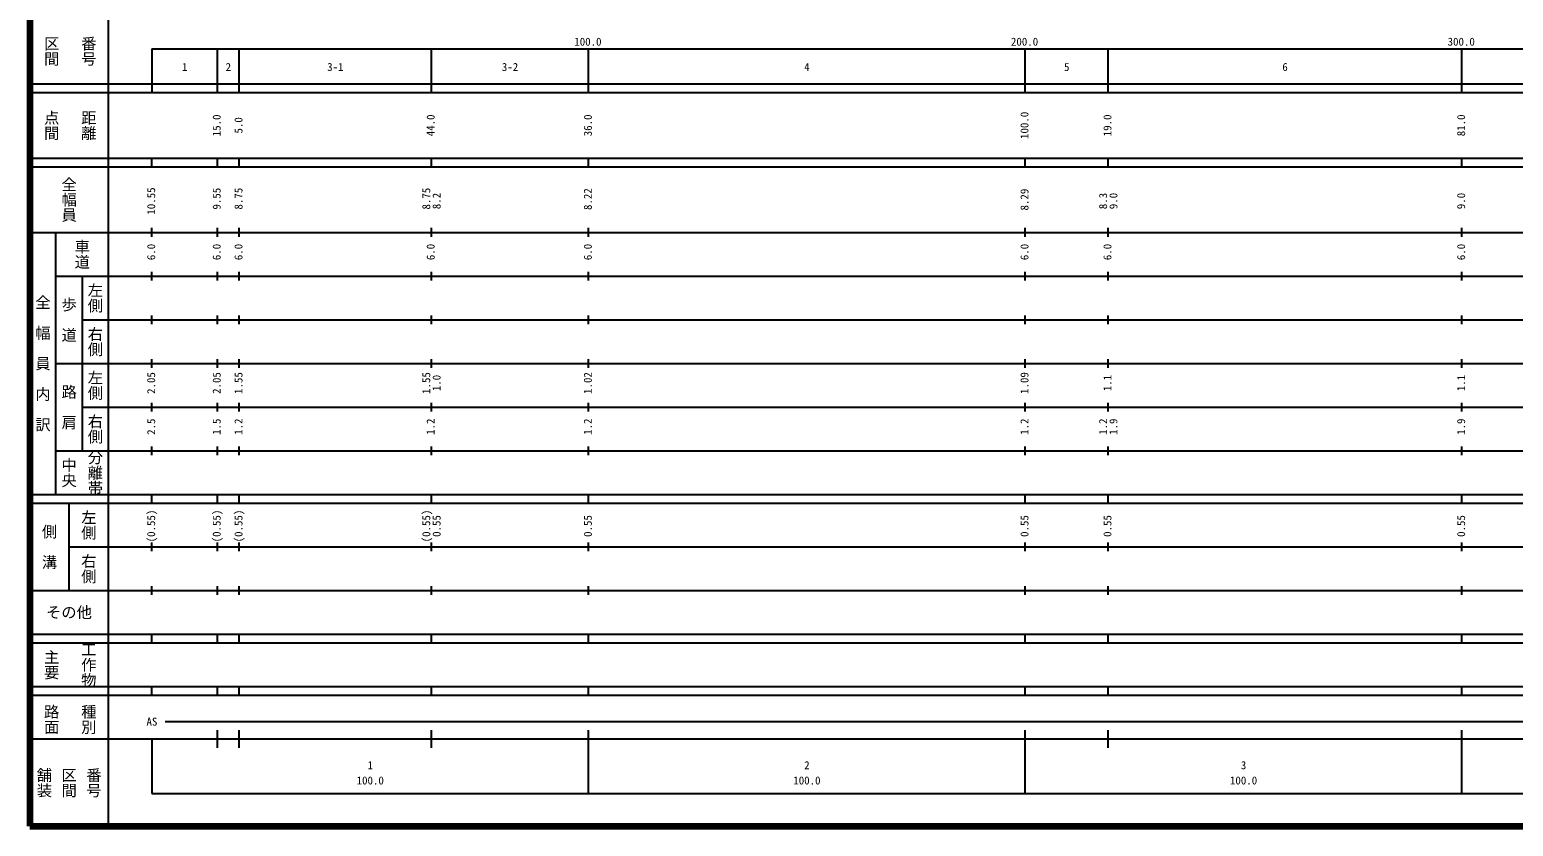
# Model space of a CAD drawing. Units: millimetres on the paper, enlarged 1000 times. Extents: x 40000 to 680000, y 20000 to 380000.
# Drawn here: x 40000 to 379777, y 20000 to 202409 of the extents above; entities that cross this region are included whole.
import ezdxf
from ezdxf.enums import TextEntityAlignment as Align

# ---------------------------------------------------------------- set-up
doc = ezdxf.new("R2010")
doc.units = ezdxf.units.MM
doc.header["$LTSCALE"] = 1000
doc.layers.add('M-TTL', color=2, linetype='Continuous', lineweight=140)
doc.layers.add('M-TTL-BAND', color=7, linetype='Continuous', lineweight=25)
doc.styles.add('@ＭＳ ゴシック', font='')
doc.styles.add('ＭＳ ゴシック', font='')
doc.styles.get('@ＭＳ ゴシック').set_extended_font_data('@MS Gothic')
doc.styles.get('ＭＳ ゴシック').set_extended_font_data('MS Gothic')

msp = doc.modelspace()

# ---------------------------------------------------------------- linework, layer by layer
at = {"layer": 'M-TTL'}
for p, q in [((40000, 380000), (40000, 20000)), ((40000, 20000), (680000, 20000))]:
    msp.add_line(p, q, dxfattribs=at)
at = {"layer": 'M-TTL-BAND'}
for p, q in [((58000, 370000), (58000, 20000)), ((68000, 198000), (579000, 198000)), ((68000, 198000), (68000, 188000)), ((83000, 188000), (83000, 198000)), ((88000, 188000), (88000, 198000)), ((132000, 188000), (132000, 198000)), ((168000, 188000), (168000, 198000)), ((268000, 188000), (268000, 198000)), ((287000, 188000), (287000, 198000)), ((368000, 188000), (368000, 198000)), ((40000, 190000), (579000, 190000)), ((40000, 188000), (579000, 188000)), ((40000, 173000), (579000, 173000)), ((40000, 171000), (579000, 171000)), ((68000, 171000), (68000, 173000)), ((83000, 171000), (83000, 173000)), ((88000, 171000), (88000, 173000)), ((132000, 171000), (132000, 173000)), ((168000, 171000), (168000, 173000)), ((268000, 171000), (268000, 173000)), ((287000, 171000), (287000, 173000)), ((368000, 171000), (368000, 173000)), ((68000, 155000), (68000, 157000)), ((83000, 155000), (83000, 157000)), ((88000, 155000), (88000, 157000)), ((132000, 155000), (132000, 157000)), ((168000, 155000), (168000, 157000)), ((268000, 155000), (268000, 157000)), ((287000, 155000), (287000, 157000)), ((368000, 155000), (368000, 157000)), ((40000, 156000), (579000, 156000)), ((46000, 96000), (46000, 156000)), ((68000, 145000), (68000, 147000)), ((83000, 145000), (83000, 147000)), ((88000, 145000), (88000, 147000)), ((132000, 145000), (132000, 147000)), ((168000, 145000), (168000, 147000)), ((268000, 145000), (268000, 147000)), ((287000, 145000), (287000, 147000)), ((368000, 145000), (368000, 147000)), ((46000, 146000), (579000, 146000)), ((52000, 146000), (52000, 106000)), ((52000, 136000), (579000, 136000)), ((68000, 135000), (68000, 137000)), ((83000, 135000), (83000, 137000)), ((88000, 135000), (88000, 137000)), ((132000, 135000), (132000, 137000)), ((168000, 135000), (168000, 137000)), ((268000, 135000), (268000, 137000)), ((287000, 135000), (287000, 137000)), ((368000, 135000), (368000, 137000)), ((46000, 126000), (579000, 126000)), ((68000, 125000), (68000, 127000)), ((83000, 125000), (83000, 127000)), ((88000, 125000), (88000, 127000)), ((132000, 125000), (132000, 127000)), ((168000, 125000), (168000, 127000)), ((268000, 125000), (268000, 127000)), ((287000, 125000), (287000, 127000)), ((368000, 125000), (368000, 127000)), ((52000, 116000), (579000, 116000)), ((68000, 115000), (68000, 117000)), ((83000, 115000), (83000, 117000)), ((88000, 115000), (88000, 117000)), ((132000, 115000), (132000, 117000)), ((168000, 115000), (168000, 117000)), ((268000, 115000), (268000, 117000)), ((287000, 115000), (287000, 117000)), ((368000, 115000), (368000, 117000)), ((46000, 106000), (579000, 106000)), ((68000, 105000), (68000, 107000)), ((83000, 105000), (83000, 107000)), ((88000, 105000), (88000, 107000)), ((132000, 105000), (132000, 107000)), ((168000, 105000), (168000, 107000)), ((268000, 105000), (268000, 107000)), ((287000, 105000), (287000, 107000)), ((368000, 105000), (368000, 107000)), ((40000, 96000), (579000, 96000)), ((68000, 94000), (68000, 96000)), ((83000, 94000), (83000, 96000)), ((88000, 94000), (88000, 96000)), ((132000, 94000), (132000, 96000)), ((168000, 94000), (168000, 96000)), ((268000, 94000), (268000, 96000)), ((287000, 94000), (287000, 96000)), ((368000, 94000), (368000, 96000)), ((40000, 94000), (579000, 94000)), ((49000, 94000), (49000, 74000)), ((68000, 83000), (68000, 85000)), ((83000, 83000), (83000, 85000)), ((88000, 83000), (88000, 85000)), ((132000, 83000), (132000, 85000)), ((168000, 83000), (168000, 85000)), ((268000, 83000), (268000, 85000)), ((287000, 83000), (287000, 85000)), ((368000, 83000), (368000, 85000)), ((49000, 84000), (579000, 84000)), ((68000, 73000), (68000, 75000)), ((83000, 73000), (83000, 75000)), ((88000, 73000), (88000, 75000)), ((132000, 73000), (132000, 75000)), ((168000, 73000), (168000, 75000)), ((268000, 73000), (268000, 75000)), ((287000, 73000), (287000, 75000)), ((368000, 73000), (368000, 75000)), ((40000, 74000), (579000, 74000)), ((40000, 64000), (579000, 64000)), ((40000, 62000), (579000, 62000)), ((68000, 62000), (68000, 64000)), ((83000, 62000), (83000, 64000)), ((88000, 62000), (88000, 64000)), ((132000, 62000), (132000, 64000)), ((168000, 62000), (168000, 64000)), ((268000, 62000), (268000, 64000)), ((287000, 62000), (287000, 64000)), ((368000, 62000), (368000, 64000)), ((40000, 52000), (579000, 52000)), ((68000, 50000), (68000, 52000)), ((83000, 50000), (83000, 52000)), ((88000, 50000), (88000, 52000)), ((132000, 50000), (132000, 52000)), ((168000, 50000), (168000, 52000)), ((268000, 50000), (268000, 52000)), ((287000, 50000), (287000, 52000)), ((368000, 50000), (368000, 52000)), ((40000, 50000), (579000, 50000)), ((71000, 44000), (565000, 44000)), ((83000, 38000), (83000, 42000)), ((88000, 38000), (88000, 42000)), ((132000, 38000), (132000, 42000)), ((168000, 27500), (168000, 42000)), ((268000, 27500), (268000, 42000)), ((287000, 38000), (287000, 42000)), ((368000, 27500), (368000, 42000)), ((40000, 40000), (579000, 40000)), ((68000, 40000), (68000, 27500)), ((68000, 27500), (579000, 27500))]:
    msp.add_line(p, q, dxfattribs=at)

# ---------------------------------------------------------------- texts
at = {"layer": 'M-TTL-BAND', "style": '@ＭＳ ゴシック'}
for s, p in [('区間', (45000, 197500)), ('番号', (53500, 197500)), ('点間', (45000, 180500)), ('距離', (53500, 180500)), ('全幅員', (49000, 163500)), ('車道', (52000, 151000)), ('左側', (55000, 141000)), ('全\u3000幅\u3000員\u3000内\u3000訳', (43000, 126000)), ('歩\u3000道', (49000, 136000)), ('右側', (55000, 131000)), ('左側', (55000, 121000)), ('路\u3000肩', (49000, 116000)), ('右側', (55000, 111000)), ('分離帯', (55000, 101000)), ('中央', (49000, 101000)), ('左側', (53500, 89000)), ('側\u3000溝', (44500, 84000)), ('右側', (53500, 79000)), ('工作物', (53500, 57000)), ('主要', (45000, 57000)), ('路面', (45000, 44500)), ('種別', (53500, 44500)), ('舗装', (43333, 30000)), ('区間', (49000, 30000)), ('番号', (54667, 30000))]:
    msp.add_text(s, height=2566, rotation=270, dxfattribs=at).set_placement(p, align=Align.MIDDLE_CENTER)
at = {"layer": 'M-TTL-BAND', "style": 'ＭＳ ゴシック'}
for s, p in [('100.0', (167844, 198195)), ('200.0', (267844, 198195)), ('300.0', (367844, 198195)), ('1', (75500, 192405)), ('2', (85500, 192405)), ('3-1', (110000, 192405)), ('3-2', (150000, 192405)), ('4', (218000, 192405)), ('5', (277500, 192405)), ('6', (327500, 192405)), ('AS', (68000, 42500)), ('1', (118000, 32523)), ('2', (218000, 32523)), ('3', (318000, 32523)), ('100.0', (118000, 29033)), ('100.0', (218000, 29033)), ('100.0', (318000, 29033))]:
    msp.add_text(s, height=1833, dxfattribs=at).set_placement(p, align=Align.BOTTOM_CENTER)
for s, p in [('100.0', (269285, 180500)), ('15.0', (84285, 180500)), ('5.0', (89285, 180500)), ('44.0', (133285, 180500)), ('36.0', (169285, 180500)), ('19.0', (288285, 180500)), ('81.0', (369285, 180500)), ('10.55', (69285, 163174)), ('9.55', (84285, 163718)), ('8.75', (89285, 163718)), ('8.75', (132285, 163718)), ('8.2', (134655, 163174)), ('8.22', (169285, 163609)), ('8.29', (269285, 163504)), ('8.3', (287285, 163174)), ('9.0', (289655, 163174)), ('9.0', (369285, 163174)), ('6.0', (69285, 151500)), ('6.0', (84285, 151500)), ('6.0', (89285, 151500)), ('6.0', (133285, 151500)), ('6.0', (169285, 151500)), ('6.0', (269285, 151500)), ('6.0', (288285, 151500)), ('6.0', (369285, 151500)), ('2.05', (69285, 121500)), ('2.05', (84285, 121500)), ('1.55', (89285, 121500)), ('1.55', (132285, 121500)), ('1.0', (134655, 121500)), ('1.02', (169285, 121500)), ('1.09', (269285, 121500)), ('1.1', (288285, 121500)), ('1.1', (369285, 121500)), ('2.5', (69285, 111500)), ('1.5', (84285, 111500)), ('1.2', (89285, 111500)), ('1.2', (133285, 111500)), ('1.2', (169285, 111500)), ('1.2', (269285, 111500)), ('1.2', (287285, 111500)), ('1.9', (289655, 111500)), ('1.9', (369285, 111500)), ('(0.55)', (69285, 88764)), ('(0.55)', (84285, 88764)), ('(0.55)', (89285, 88764)), ('(0.55)', (132285, 88764)), ('0.55', (134655, 88764)), ('0.55', (169285, 88764)), ('0.55', (269285, 88764)), ('0.55', (288285, 88764)), ('0.55', (369285, 88764))]:
    msp.add_text(s, height=1833, rotation=90, dxfattribs=at).set_placement(p, align=Align.BOTTOM_CENTER)
msp.add_text('その他', height=2566, dxfattribs=at).set_placement((49000, 69000), align=Align.MIDDLE_CENTER)

doc.saveas('drawing.dxf')
